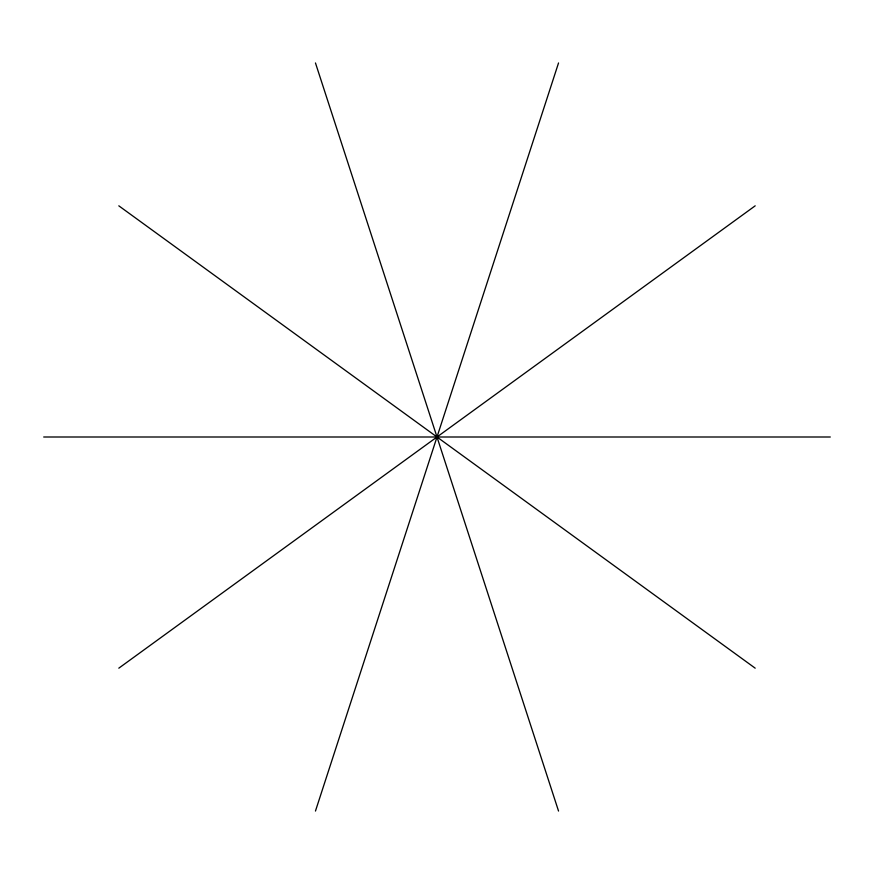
<?xml version="1.0" encoding="UTF-8"?>
<svg xmlns="http://www.w3.org/2000/svg" width="874" height="874" viewBox="0 0 874 874"><rect width="100%" height="100%" fill="white"/><g stroke="black" fill="none" stroke-linecap="round" stroke-linejoin="round"><path stroke-width="1.31" d="M315.459 811.05L558.541 62.95M118.809 668.173L755.191 205.827M43.7 437L830.3 437M118.809 205.827L755.191 668.173M315.459 62.95L558.541 811.05"/></g></svg>
